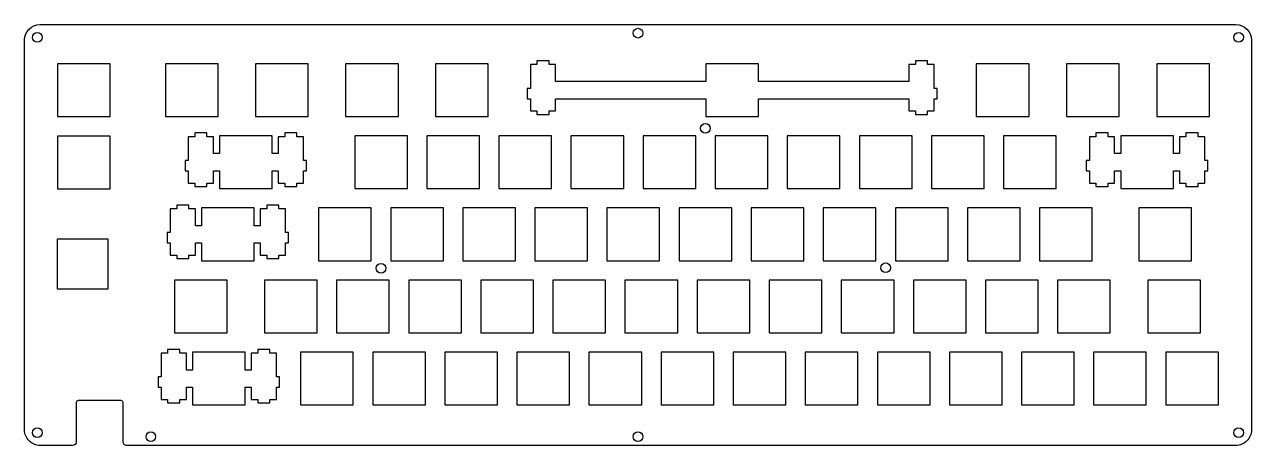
# Model space of a CAD drawing. Header units: millimetres. Extents: x -338 to -14, y 12 to 123.
import ezdxf

# ---------------------------------------------------------------- set-up
doc = ezdxf.new("R2010")
doc.units = ezdxf.units.MM
doc.layers.get('0').update_dxf_attribs({"linetype": 'CONTINUOUS'})

msp = doc.modelspace()

# ---------------------------------------------------------------- linework, layer by layer
msp.add_lwpolyline([(-310.98, 11.87, -0.414217), (-311.98, 12.87), (-311.98, 23.21, 0.414217), (-312.48, 23.71), (-323.85, 23.71, 0.41421), (-324.35, 23.21), (-324.35, 12.87, -0.41421), (-325.35, 11.87), (-333.95, 11.87, -0.414217), (-338.03, 15.95), (-338.03, 118.95, -0.41421), (-333.95, 123.02), (-17.95, 123.03, -0.414123), (-13.87, 118.95), (-13.84, 15.95, -0.414305), (-17.91, 11.88)], format="xyb", close=True)
for points in [[(-329.35, 112.68), (-329.35, 98.76), (-315.43, 98.76), (-315.43, 112.68)], [(-300.8, 112.68), (-300.8, 98.75), (-286.87, 98.75), (-286.87, 112.68)], [(-276.99, 112.68), (-276.99, 98.75), (-263.07, 98.75), (-263.07, 112.68)], [(-253.19, 112.68), (-253.19, 98.75), (-239.26, 98.75), (-239.26, 112.68)], [(-229.42, 112.66), (-229.42, 98.73), (-215.49, 98.73), (-215.49, 112.66)], [(-102.64, 112.44), (-104.36, 112.44), (-104.36, 107.97), (-144.06, 107.97), (-144.06, 112.67), (-157.99, 112.67), (-157.99, 107.97), (-197.69, 107.97), (-197.69, 112.44), (-199.41, 112.44), (-199.41, 113.43), (-202.64, 113.43), (-202.64, 112.44), (-204.36, 112.44), (-204.36, 106.17), (-205.19, 106.17), (-205.19, 103.45), (-204.36, 103.45), (-204.36, 100.22), (-202.64, 100.22), (-202.64, 99.3), (-199.41, 99.3), (-199.41, 100.22), (-197.69, 100.22), (-197.69, 103.45), (-157.99, 103.45), (-157.99, 98.75), (-144.06, 98.75), (-144.06, 103.45), (-104.36, 103.45), (-104.36, 100.22), (-102.64, 100.22), (-102.64, 99.3), (-99.41, 99.3), (-99.41, 100.22), (-97.69, 100.22), (-97.69, 103.45), (-96.86, 103.45), (-96.86, 106.17), (-97.69, 106.17), (-97.69, 112.44), (-99.41, 112.44), (-99.41, 113.43), (-102.64, 113.43)], [(-86.54, 112.68), (-86.54, 98.75), (-72.61, 98.75), (-72.61, 112.68)], [(-48.78, 98.75), (-48.78, 112.68), (-62.71, 112.68), (-62.71, 98.75)], [(-24.95, 98.75), (-24.95, 112.68), (-38.88, 112.68), (-38.88, 98.75)], [(-293.06, 94.39), (-293.06, 93.41), (-294.79, 93.41), (-294.79, 87.14), (-295.61, 87.14), (-295.61, 84.41), (-294.79, 84.41), (-294.79, 81.18), (-293.06, 81.18), (-293.06, 80.26), (-289.84, 80.26), (-289.84, 81.18), (-288.11, 81.18), (-288.11, 84.41), (-286.51, 84.41), (-286.51, 79.7), (-272.59, 79.7), (-272.59, 84.41), (-270.99, 84.41), (-270.99, 81.18), (-269.26, 81.18), (-269.26, 80.26), (-266.04, 80.26), (-266.04, 81.18), (-264.31, 81.18), (-264.31, 84.41), (-263.49, 84.41), (-263.49, 87.14), (-264.31, 87.14), (-264.31, 93.41), (-266.04, 93.41), (-266.04, 94.39), (-269.26, 94.39), (-269.26, 93.41), (-270.99, 93.41), (-270.99, 88.94), (-272.59, 88.94), (-272.59, 93.62), (-272.59, 93.62), (-272.59, 93.64), (-286.51, 93.64), (-286.51, 93.62), (-286.51, 93.62), (-286.51, 88.94), (-288.11, 88.94), (-288.11, 93.41), (-289.84, 93.41), (-289.84, 94.39)], [(-54.94, 94.39), (-54.94, 93.41), (-56.66, 93.41), (-56.66, 87.14), (-57.49, 87.14), (-57.49, 84.41), (-56.66, 84.41), (-56.66, 81.18), (-54.94, 81.18), (-54.94, 80.26), (-51.71, 80.26), (-51.71, 81.18), (-49.99, 81.18), (-49.99, 84.41), (-48.39, 84.41), (-48.39, 79.71), (-34.46, 79.71), (-34.46, 84.41), (-32.86, 84.41), (-32.86, 81.18), (-31.14, 81.18), (-31.14, 80.26), (-27.91, 80.26), (-27.91, 81.18), (-26.19, 81.18), (-26.19, 84.41), (-25.36, 84.41), (-25.36, 87.14), (-26.19, 87.14), (-26.19, 93.41), (-27.91, 93.41), (-27.91, 94.39), (-31.14, 94.39), (-31.14, 93.41), (-32.86, 93.41), (-32.86, 88.94), (-34.46, 88.94), (-34.46, 93.64), (-48.39, 93.64), (-48.39, 88.94), (-49.99, 88.94), (-49.99, 93.41), (-51.71, 93.41), (-51.71, 94.39)], [(-329.35, 93.58), (-329.35, 79.65), (-315.43, 79.65), (-315.43, 93.58)], [(-236.87, 79.69), (-236.87, 93.62), (-250.79, 93.62), (-250.79, 79.69)], [(-217.82, 79.69), (-217.82, 93.62), (-231.74, 93.62), (-231.74, 79.69)], [(-198.77, 79.69), (-198.77, 93.62), (-212.69, 93.62), (-212.69, 79.69)], [(-179.72, 79.69), (-179.72, 93.62), (-193.64, 93.62), (-193.64, 79.69)], [(-160.67, 79.69), (-160.67, 93.62), (-174.59, 93.62), (-174.59, 79.69)], [(-141.62, 79.69), (-141.62, 93.62), (-155.54, 93.62), (-155.54, 79.69)], [(-122.57, 79.69), (-122.57, 93.62), (-136.49, 93.62), (-136.49, 79.69)], [(-103.52, 79.69), (-103.52, 93.62), (-117.44, 93.62), (-117.44, 79.69)], [(-84.47, 79.69), (-84.47, 93.62), (-98.39, 93.62), (-98.39, 79.69)], [(-65.42, 79.69), (-65.42, 93.62), (-79.34, 93.62), (-79.34, 79.69)], [(-268.25, 65.36), (-268.25, 68.09), (-269.08, 68.09), (-269.08, 74.36), (-270.8, 74.36), (-270.8, 75.34), (-274.03, 75.34), (-274.03, 74.36), (-275.75, 74.36), (-275.75, 69.89), (-277.35, 69.89), (-277.35, 74.59), (-291.28, 74.59), (-291.28, 74.58), (-291.3, 74.58), (-291.3, 69.89), (-292.88, 69.89), (-292.88, 74.36), (-294.6, 74.36), (-294.6, 75.34), (-297.83, 75.34), (-297.83, 74.36), (-299.55, 74.36), (-299.55, 68.09), (-300.38, 68.09), (-300.38, 65.36), (-299.55, 65.36), (-299.55, 62.13), (-297.83, 62.13), (-297.83, 61.21), (-294.6, 61.21), (-294.6, 62.13), (-292.88, 62.13), (-292.88, 65.36), (-291.3, 65.36), (-291.3, 60.66), (-277.38, 60.66), (-277.38, 60.66), (-277.35, 60.66), (-277.35, 65.36), (-275.75, 65.36), (-275.75, 62.13), (-274.03, 62.13), (-274.03, 61.21), (-270.8, 61.21), (-270.8, 62.13), (-269.08, 62.13), (-269.08, 65.36)], [(-260.33, 74.58), (-260.33, 60.66), (-246.41, 60.66), (-246.41, 74.58)], [(-241.28, 74.58), (-241.28, 60.66), (-227.36, 60.66), (-227.36, 74.58)], [(-222.23, 74.58), (-222.23, 60.66), (-208.31, 60.66), (-208.31, 74.58)], [(-203.18, 74.58), (-203.18, 60.66), (-189.26, 60.66), (-189.26, 74.58)], [(-184.13, 74.58), (-184.13, 60.66), (-170.21, 60.66), (-170.21, 74.58)], [(-165.08, 74.58), (-165.08, 60.66), (-151.16, 60.66), (-151.16, 74.58)], [(-146.03, 74.58), (-146.03, 60.66), (-132.11, 60.66), (-132.11, 74.58)], [(-126.98, 74.58), (-126.98, 60.66), (-113.06, 60.66), (-113.06, 74.58)], [(-107.93, 74.58), (-107.93, 60.66), (-94.01, 60.66), (-94.01, 74.58)], [(-88.88, 74.58), (-88.88, 60.66), (-74.96, 60.66), (-74.96, 74.58)], [(-69.83, 74.58), (-69.83, 60.66), (-55.91, 60.66), (-55.91, 74.58)], [(-29.7, 60.67), (-29.7, 74.59), (-43.63, 74.59), (-43.63, 60.67)], [(-329.4, 66.35), (-329.4, 53.25), (-315.9, 53.25), (-315.9, 66.35)], [(-298.43, 55.55), (-298.43, 41.62), (-284.51, 41.62), (-284.51, 55.55)], [(-260.69, 41.61), (-260.69, 55.53), (-274.61, 55.53), (-274.61, 41.61)], [(-241.64, 41.61), (-241.64, 55.53), (-255.56, 55.53), (-255.56, 41.61)], [(-222.59, 41.61), (-222.59, 55.53), (-236.51, 55.53), (-236.51, 41.61)], [(-203.54, 41.61), (-203.54, 55.53), (-217.46, 55.53), (-217.46, 41.61)], [(-184.49, 41.61), (-184.49, 55.53), (-198.41, 55.53), (-198.41, 41.61)], [(-165.44, 41.61), (-165.44, 55.53), (-179.37, 55.53), (-179.37, 41.61)], [(-146.39, 41.61), (-146.39, 55.53), (-160.31, 55.53), (-160.31, 41.61)], [(-127.34, 41.61), (-127.34, 55.53), (-141.26, 55.53), (-141.26, 41.61)], [(-108.29, 41.61), (-108.29, 55.53), (-122.21, 55.53), (-122.21, 41.61)], [(-89.24, 41.61), (-89.24, 55.53), (-103.17, 55.53), (-103.17, 41.61)], [(-70.19, 41.61), (-70.19, 55.53), (-84.12, 55.53), (-84.12, 41.61)], [(-51.14, 41.61), (-51.14, 55.53), (-65.07, 55.53), (-65.07, 41.61)], [(-27.32, 41.62), (-27.32, 55.54), (-41.24, 55.54), (-41.24, 41.62)], [(-270.63, 27.26), (-270.63, 29.99), (-271.46, 29.99), (-271.46, 36.26), (-273.18, 36.26), (-273.18, 37.24), (-276.41, 37.24), (-276.41, 36.26), (-278.13, 36.26), (-278.13, 31.79), (-279.73, 31.79), (-279.73, 36.49), (-293.66, 36.49), (-293.66, 36.48), (-293.66, 36.48), (-293.66, 31.79), (-295.26, 31.79), (-295.26, 36.26), (-296.98, 36.26), (-296.98, 37.24), (-300.21, 37.24), (-300.21, 36.26), (-301.93, 36.26), (-301.93, 29.99), (-302.76, 29.99), (-302.76, 27.26), (-301.93, 27.26), (-301.93, 24.03), (-300.21, 24.03), (-300.21, 23.11), (-296.98, 23.11), (-296.98, 24.03), (-295.26, 24.03), (-295.26, 27.26), (-293.66, 27.26), (-293.66, 22.56), (-279.74, 22.56), (-279.74, 22.56), (-279.73, 22.56), (-279.73, 27.26), (-278.13, 27.26), (-278.13, 24.03), (-276.41, 24.03), (-276.41, 23.11), (-273.18, 23.11), (-273.18, 24.03), (-271.46, 24.03), (-271.46, 27.26)], [(-265.09, 36.48), (-265.09, 22.56), (-251.16, 22.56), (-251.16, 36.48)], [(-246.04, 36.48), (-246.04, 22.56), (-232.11, 22.56), (-232.11, 36.48)], [(-226.99, 36.48), (-226.99, 22.56), (-213.07, 22.56), (-213.07, 36.48)], [(-207.94, 36.48), (-207.94, 22.56), (-194.01, 22.56), (-194.01, 36.48)], [(-188.89, 36.48), (-188.89, 22.56), (-174.96, 22.56), (-174.96, 36.48)], [(-169.84, 36.48), (-169.84, 22.56), (-155.91, 22.56), (-155.91, 36.48)], [(-150.79, 36.48), (-150.79, 22.56), (-136.86, 22.56), (-136.86, 36.48)], [(-131.74, 36.48), (-131.74, 22.56), (-117.81, 22.56), (-117.81, 36.48)], [(-112.69, 36.48), (-112.69, 22.56), (-98.77, 22.56), (-98.77, 36.48)], [(-93.64, 36.48), (-93.64, 22.56), (-79.72, 22.56), (-79.72, 36.48)], [(-60.67, 36.48), (-74.59, 36.48), (-74.59, 22.56), (-60.67, 22.56)], [(-55.54, 36.48), (-55.54, 22.56), (-41.62, 22.56), (-41.62, 36.48)], [(-22.57, 22.56), (-22.57, 36.48), (-36.49, 36.48), (-36.49, 22.56)]]:
    msp.add_lwpolyline(points, close=True)
for centre, radius in [((-334.66, 119.65), 1.28), ((-175.95, 120.75), 1.28), ((-17.24, 119.66), 1.27), ((-158.12, 95.63), 1.27), ((-243.84, 58.67), 1.28), ((-110.49, 58.8), 1.27), ((-334.66, 15.24), 1.27), ((-17.21, 15.24), 1.27), ((-304.66, 14.2), 1.27), ((-175.95, 14.2), 1.28)]:
    msp.add_circle(centre, radius)

doc.saveas('drawing.dxf')
